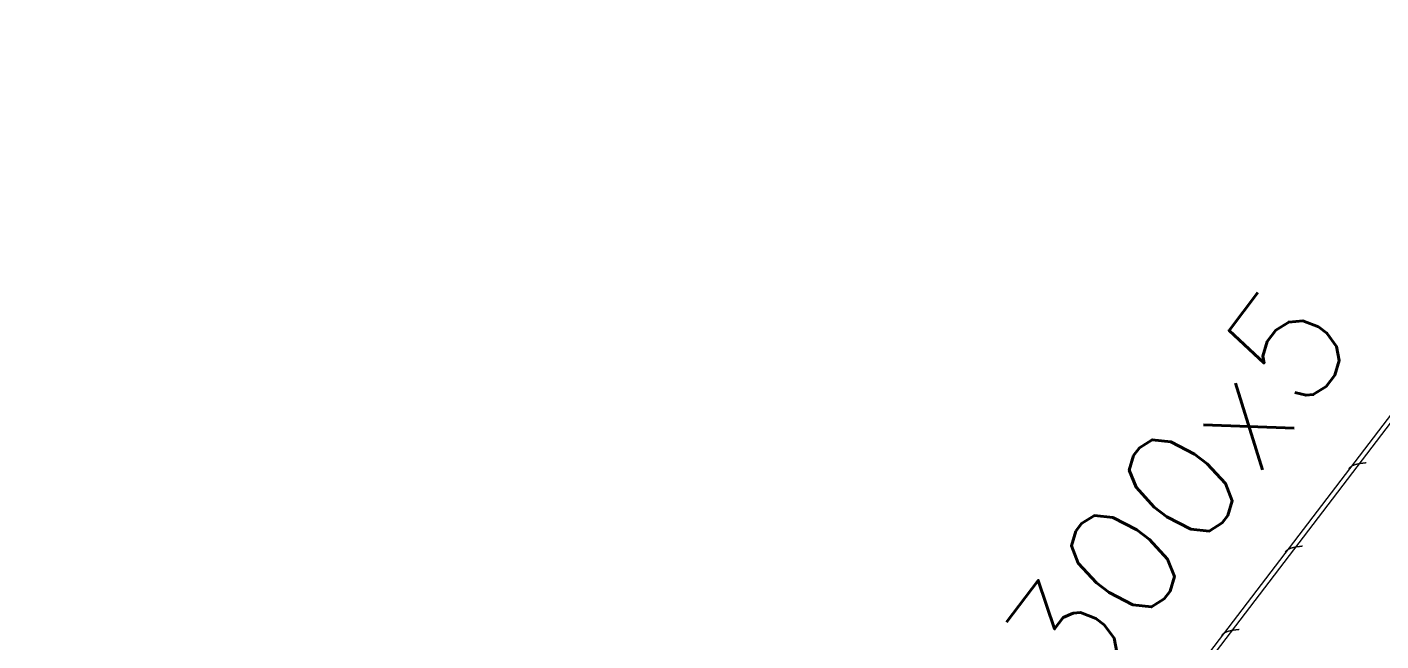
# Model space of a CAD drawing. Extents: x -58 to 5689, y 66 to 4123.
# Drawn here: x 4921.9 to 5058.9, y 3228.2 to 3290.3 of the extents above; entities that cross this region are included whole.
import ezdxf
from ezdxf.xclip import XClip

# ---------------------------------------------------------------- set-up
doc = ezdxf.new("R2010")
doc.units = 0
doc.header["$LTSCALE"] = 30
doc.header["$MEASUREMENT"] = 0
doc.header["$XCLIPFRAME"] = 0
doc.layers.get('0').update_dxf_attribs({"linetype": 'CONTINUOUS'})
doc.layers.add("EJE3-3'$0$RLA-CONTORNO", color=30, linetype='CONTINUOUS', lineweight=15)
doc.layers.add("EJE3-3'$0$RLA-TEXTOS-1", color=9, linetype='CONTINUOUS', lineweight=9)
doc.styles.add("EJE3-3'$0$RomanS", font='romans.shx', dxfattribs={"height": 11.25})

# ---------------------------------------------------------------- blocks, each defined once
blk = doc.blocks.new("EJE3-3'$0$FP_13-EJE 3-3_")
at = {"layer": "EJE3-3'$0$RLA-CONTORNO"}
for p, q in [((2342.67, 1103), (2140.49, 838.02)), ((2274.59, 1013.66), (2274.57, 1013.65)), ((2274.61, 1013.67), (2274.59, 1013.66)), ((2274.64, 1013.69), (2274.61, 1013.67)), ((2274.67, 1013.7), (2274.64, 1013.69)), ((2274.69, 1013.71), (2274.67, 1013.7)), ((2274.72, 1013.72), (2274.69, 1013.71)), ((2274.75, 1013.73), (2274.72, 1013.72)), ((2274.77, 1013.74), (2274.75, 1013.73)), ((2274.8, 1013.75), (2274.77, 1013.74)), ((2274.83, 1013.76), (2274.8, 1013.75)), ((2274.86, 1013.77), (2274.83, 1013.76)), ((2274.89, 1013.78), (2274.86, 1013.77)), ((2274.92, 1013.78), (2274.89, 1013.78)), ((2274.95, 1013.79), (2274.92, 1013.78)), ((2274.98, 1013.8), (2274.95, 1013.79)), ((2275.01, 1013.81), (2274.98, 1013.8)), ((2275.04, 1013.82), (2275.01, 1013.81)), ((2275.07, 1013.82), (2275.04, 1013.82)), ((2275.1, 1013.83), (2275.07, 1013.82)), ((2275.13, 1013.84), (2275.1, 1013.83)), ((2275.16, 1013.84), (2275.13, 1013.84)), ((2275.19, 1013.85), (2275.16, 1013.84)), ((2275.23, 1013.86), (2275.19, 1013.85)), ((2275.26, 1013.86), (2275.23, 1013.86)), ((2275.29, 1013.87), (2275.26, 1013.86)), ((2275.33, 1013.87), (2275.29, 1013.87)), ((2275.36, 1013.88), (2275.33, 1013.87)), ((2275.39, 1013.88), (2275.36, 1013.88)), ((2275.43, 1013.89), (2275.39, 1013.88)), ((2275.46, 1013.89), (2275.43, 1013.89)), ((2275.5, 1013.9), (2275.46, 1013.89)), ((2275.53, 1013.9), (2275.5, 1013.9)), ((2275.56, 1013.91), (2275.53, 1013.9)), ((2275.6, 1013.91), (2275.56, 1013.91)), ((2275.63, 1013.92), (2275.6, 1013.91)), ((2275.67, 1013.92), (2275.63, 1013.92)), ((2275.7, 1013.92), (2275.67, 1013.92)), ((2275.74, 1013.93), (2275.7, 1013.92)), ((2275.77, 1013.93), (2275.74, 1013.93)), ((2275.81, 1013.94), (2275.77, 1013.93)), ((2275.84, 1013.94), (2275.81, 1013.94)), ((2275.88, 1013.94), (2275.84, 1013.94)), ((2275.92, 1013.95), (2275.88, 1013.94)), ((2275.95, 1013.95), (2275.92, 1013.95)), ((2275.99, 1013.95), (2275.95, 1013.95)), ((2274.22, 1013.39), (2274.21, 1013.37)), ((2274.24, 1013.4), (2274.22, 1013.39)), ((2274.26, 1013.42), (2274.24, 1013.4)), ((2274.27, 1013.44), (2274.26, 1013.42)), ((2274.29, 1013.46), (2274.27, 1013.44)), ((2274.31, 1013.48), (2274.29, 1013.46)), ((2274.33, 1013.49), (2274.31, 1013.48)), ((2274.35, 1013.51), (2274.33, 1013.49)), ((2274.37, 1013.52), (2274.35, 1013.51)), ((2274.39, 1013.54), (2274.37, 1013.52)), ((2274.41, 1013.55), (2274.39, 1013.54)), ((2274.43, 1013.57), (2274.41, 1013.55)), ((2274.45, 1013.58), (2274.43, 1013.57)), ((2274.47, 1013.6), (2274.45, 1013.58)), ((2274.5, 1013.61), (2274.47, 1013.6)), ((2274.52, 1013.62), (2274.5, 1013.61)), ((2274.54, 1013.64), (2274.52, 1013.62)), ((2274.57, 1013.65), (2274.54, 1013.64)), ((2268.93, 1005.45), (2268.89, 1005.44)), ((2268.96, 1005.45), (2268.93, 1005.45)), ((2268.99, 1005.46), (2268.96, 1005.45)), ((2269.03, 1005.46), (2268.99, 1005.46)), ((2269.06, 1005.47), (2269.03, 1005.46)), ((2269.1, 1005.47), (2269.06, 1005.47)), ((2269.13, 1005.47), (2269.1, 1005.47)), ((2269.16, 1005.48), (2269.13, 1005.47)), ((2269.2, 1005.48), (2269.16, 1005.48)), ((2269.23, 1005.49), (2269.2, 1005.48)), ((2269.27, 1005.49), (2269.23, 1005.49)), ((2269.31, 1005.5), (2269.27, 1005.49)), ((2269.34, 1005.5), (2269.31, 1005.5)), ((2269.38, 1005.5), (2269.34, 1005.5)), ((2269.41, 1005.51), (2269.38, 1005.5)), ((2269.45, 1005.51), (2269.41, 1005.51)), ((2269.48, 1005.52), (2269.45, 1005.51)), ((2269.52, 1005.52), (2269.48, 1005.52)), ((2269.55, 1005.52), (2269.52, 1005.52)), ((2267.79, 1004.95), (2267.77, 1004.94)), ((2267.81, 1004.97), (2267.79, 1004.95)), ((2267.82, 1004.99), (2267.81, 1004.97)), ((2267.84, 1005.01), (2267.82, 1004.99)), ((2267.86, 1005.03), (2267.84, 1005.01)), ((2267.88, 1005.04), (2267.86, 1005.03)), ((2267.89, 1005.06), (2267.88, 1005.04)), ((2267.91, 1005.08), (2267.89, 1005.06)), ((2267.93, 1005.09), (2267.91, 1005.08)), ((2267.95, 1005.11), (2267.93, 1005.09)), ((2267.97, 1005.12), (2267.95, 1005.11)), ((2268, 1005.14), (2267.97, 1005.12)), ((2268.02, 1005.15), (2268, 1005.14)), ((2268.04, 1005.17), (2268.02, 1005.15)), ((2268.06, 1005.18), (2268.04, 1005.17)), ((2268.08, 1005.19), (2268.06, 1005.18)), ((2268.11, 1005.21), (2268.08, 1005.19)), ((2268.13, 1005.22), (2268.11, 1005.21)), ((2268.16, 1005.23), (2268.13, 1005.22)), ((2268.18, 1005.24), (2268.16, 1005.23)), ((2268.21, 1005.25), (2268.18, 1005.24)), ((2268.23, 1005.27), (2268.21, 1005.25)), ((2268.26, 1005.28), (2268.23, 1005.27)), ((2268.28, 1005.29), (2268.26, 1005.28)), ((2268.31, 1005.3), (2268.28, 1005.29)), ((2268.34, 1005.31), (2268.31, 1005.3)), ((2268.37, 1005.32), (2268.34, 1005.31)), ((2268.4, 1005.33), (2268.37, 1005.32)), ((2268.42, 1005.33), (2268.4, 1005.33)), ((2268.45, 1005.34), (2268.42, 1005.33)), ((2268.48, 1005.35), (2268.45, 1005.34)), ((2268.51, 1005.36), (2268.48, 1005.35)), ((2268.54, 1005.37), (2268.51, 1005.36)), ((2268.57, 1005.38), (2268.54, 1005.37)), ((2268.6, 1005.38), (2268.57, 1005.38)), ((2268.63, 1005.39), (2268.6, 1005.38)), ((2268.66, 1005.4), (2268.63, 1005.39)), ((2268.7, 1005.4), (2268.66, 1005.4)), ((2268.73, 1005.41), (2268.7, 1005.4)), ((2268.76, 1005.42), (2268.73, 1005.41)), ((2268.79, 1005.42), (2268.76, 1005.42)), ((2268.83, 1005.43), (2268.79, 1005.42)), ((2268.86, 1005.44), (2268.83, 1005.43)), ((2268.89, 1005.44), (2268.86, 1005.44)), ((2261.36, 996.52), (2261.34, 996.5)), ((2261.37, 996.54), (2261.36, 996.52)), ((2261.39, 996.56), (2261.37, 996.54)), ((2261.41, 996.58), (2261.39, 996.56)), ((2261.42, 996.59), (2261.41, 996.58)), ((2261.44, 996.61), (2261.42, 996.59)), ((2261.46, 996.63), (2261.44, 996.61)), ((2261.48, 996.64), (2261.46, 996.63)), ((2261.5, 996.66), (2261.48, 996.64)), ((2261.52, 996.68), (2261.5, 996.66)), ((2261.54, 996.69), (2261.52, 996.68)), ((2261.56, 996.7), (2261.54, 996.69)), ((2261.58, 996.72), (2261.56, 996.7)), ((2261.6, 996.73), (2261.58, 996.72)), ((2261.63, 996.75), (2261.6, 996.73)), ((2261.65, 996.76), (2261.63, 996.75)), ((2261.67, 996.77), (2261.65, 996.76)), ((2261.7, 996.79), (2261.67, 996.77)), ((2261.72, 996.8), (2261.7, 996.79)), ((2261.75, 996.81), (2261.72, 996.8)), ((2261.77, 996.82), (2261.75, 996.81)), ((2261.8, 996.83), (2261.77, 996.82)), ((2261.82, 996.84), (2261.8, 996.83)), ((2261.85, 996.85), (2261.82, 996.84)), ((2261.88, 996.86), (2261.85, 996.85)), ((2261.91, 996.87), (2261.88, 996.86)), ((2261.93, 996.88), (2261.91, 996.87)), ((2261.96, 996.89), (2261.93, 996.88)), ((2261.99, 996.9), (2261.96, 996.89)), ((2262.02, 996.91), (2261.99, 996.9)), ((2262.05, 996.92), (2262.02, 996.91)), ((2262.08, 996.93), (2262.05, 996.92)), ((2262.11, 996.94), (2262.08, 996.93)), ((2262.14, 996.94), (2262.11, 996.94)), ((2262.17, 996.95), (2262.14, 996.94)), ((2262.2, 996.96), (2262.17, 996.95)), ((2262.23, 996.97), (2262.2, 996.96)), ((2262.26, 996.97), (2262.23, 996.97)), ((2262.29, 996.98), (2262.26, 996.97)), ((2262.33, 996.99), (2262.29, 996.98)), ((2262.36, 996.99), (2262.33, 996.99)), ((2262.39, 997), (2262.36, 996.99)), ((2262.42, 997), (2262.39, 997)), ((2262.46, 997.01), (2262.42, 997)), ((2262.49, 997.01), (2262.46, 997.01)), ((2262.53, 997.02), (2262.49, 997.01)), ((2262.56, 997.02), (2262.53, 997.02)), ((2262.59, 997.03), (2262.56, 997.02)), ((2262.63, 997.03), (2262.59, 997.03)), ((2262.66, 997.04), (2262.63, 997.03)), ((2262.7, 997.04), (2262.66, 997.04)), ((2262.73, 997.05), (2262.7, 997.04)), ((2262.77, 997.05), (2262.73, 997.05)), ((2262.8, 997.06), (2262.77, 997.05)), ((2262.84, 997.06), (2262.8, 997.06)), ((2262.87, 997.06), (2262.84, 997.06)), ((2262.91, 997.07), (2262.87, 997.06)), ((2262.94, 997.07), (2262.91, 997.07)), ((2262.98, 997.08), (2262.94, 997.07)), ((2263.01, 997.08), (2262.98, 997.08)), ((2263.05, 997.08), (2263.01, 997.08)), ((2263.08, 997.09), (2263.05, 997.08)), ((2263.12, 997.09), (2263.08, 997.09))]:
    blk.add_line(p, q, dxfattribs=at)
blk = doc.blocks.new("EJE3-3'$0$RLA-VIGAS-CAJONES - V_M_ 300x300x5-394661-EJE 3-3_")
at = {"layer": "EJE3-3'$0$RLA-CONTORNO"}
blk.add_line((2140.49, 837.19), (2343.3, 1103), dxfattribs=at)
blk = doc.blocks.new("EJE3-3'")
at = {"layer": "EJE3-3'$0$RLA-CONTORNO"}
for name in ["EJE3-3'$0$RLA-VIGAS-CAJONES - V_M_ 300x300x5-394661-EJE 3-3_", "EJE3-3'$0$FP_13-EJE 3-3_"]:
    blk.add_blockref(name, (0, 0), dxfattribs=at)
at = {"layer": "EJE3-3'$0$RLA-TEXTOS-1", "insert": (2234.11, 981.4), "char_height": 11.25, "width": 150.8951, "attachment_point": 5, "rotation": 52.6557, "line_spacing_factor": 0.941778, "style": "EJE3-3'$0$RomanS"}
blk.add_mtext('V.M. 300x300x5', dxfattribs=at)

msp = doc.modelspace()

# ---------------------------------------------------------------- block references
ref = msp.add_blockref("EJE3-3'", (2781.39, 2232.23))
XClip(ref).set_block_clipping_path([(-2788.1086663077, -1277.6573373718), (2905.5071213075, 1601.8318238069)])

doc.saveas('drawing.dxf')
